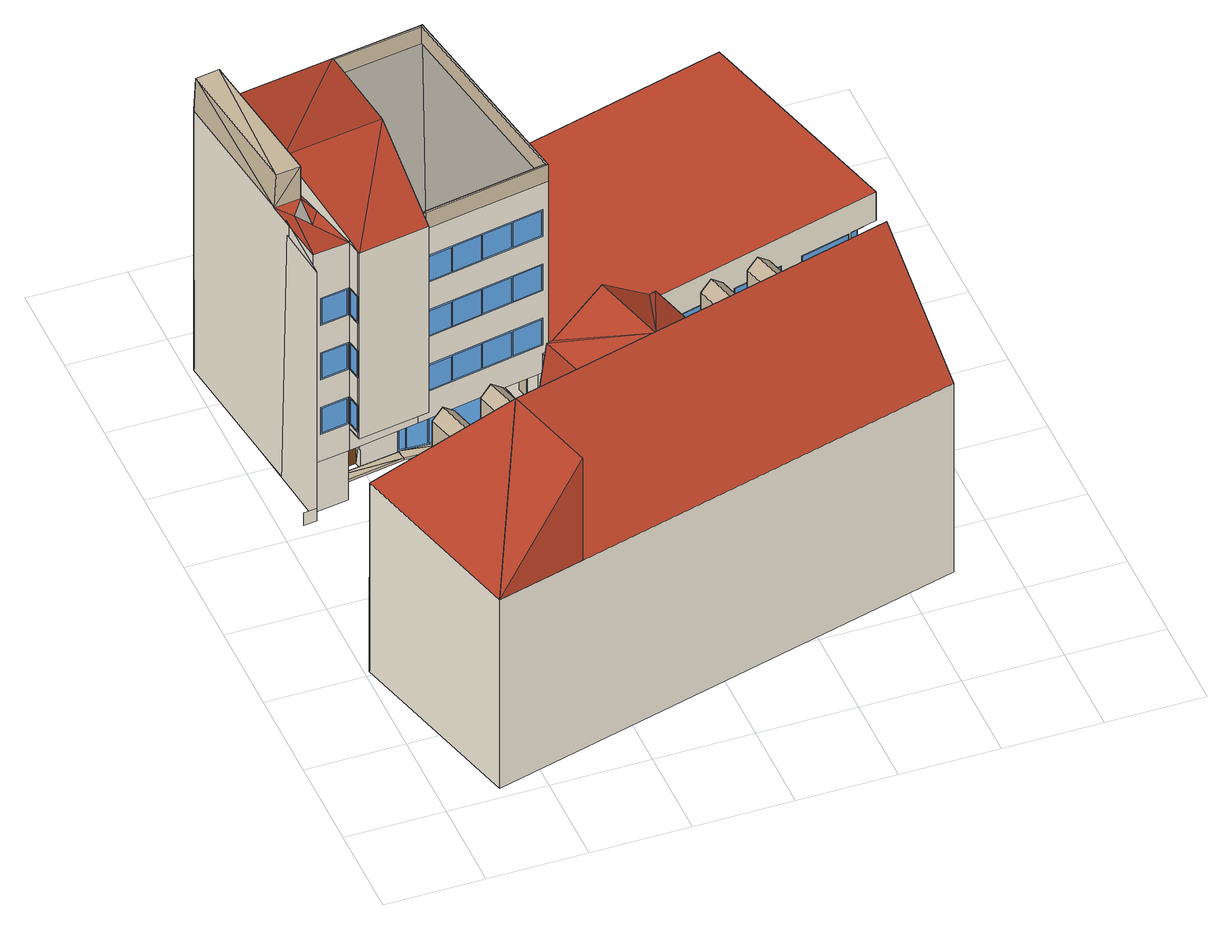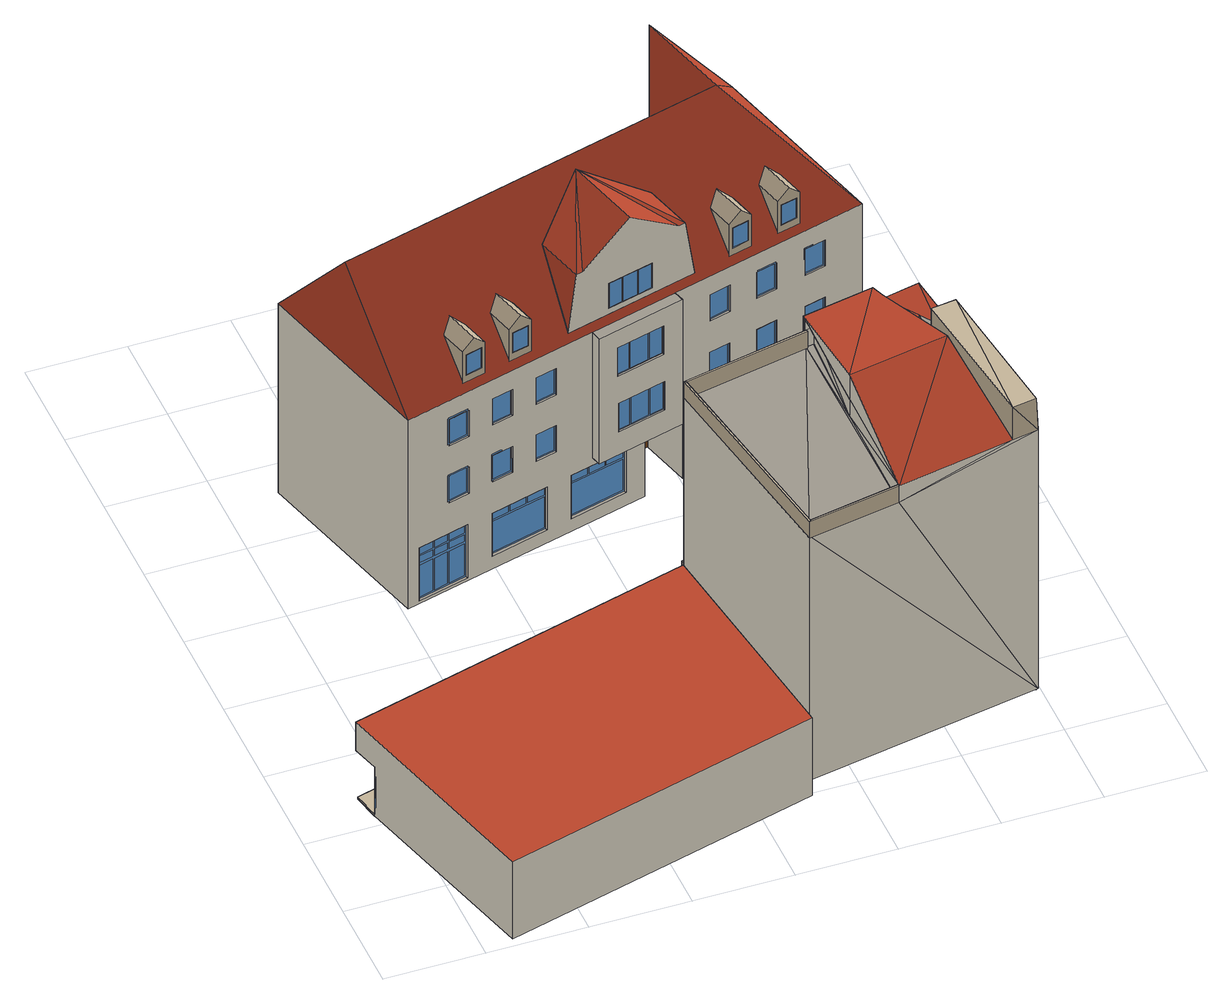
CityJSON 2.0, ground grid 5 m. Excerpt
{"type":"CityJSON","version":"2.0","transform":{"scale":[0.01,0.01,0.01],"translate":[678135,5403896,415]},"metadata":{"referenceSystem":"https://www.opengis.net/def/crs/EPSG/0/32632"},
"CityObjects":{
"building1":{"type":"Building","attributes":{"dataAvailable":"Sufficient","measuredHeight":17.58},"geometry":[{"type":"MultiSurface","lod":"3","boundaries":[[[0,1,2,3]],[[4,5,6,7]],[[8,9,6,5,10,1,0]]],"semantics":{"surfaces":[{"type":"WallSurface","klumMaterialClass":"Concrete","klumMaterialIndex":"E202","materialUncertainty":0.3},{"type":"WallSurface"}],"values":[0,1,1]}}]},
"building2":{"type":"Building","attributes":{"dataAvailable":"Sufficient","measuredHeight":17.66},"children":["building2-1","building2-2","building2-3","building2-4","building2-5","building2-6","building2-7"],"geometry":[{"type":"MultiSurface","lod":"3","boundaries":[[[11,12,13,14]],[[11,14,15]],[[16,12,11]],[[17,18,19]],[[19,20,21]],[[19,18,20]],[[22,18,17]],[[12,16,23]],[[24,25,26]],[[26,25,21,20]],[[24,26,18]],[[27,28,29,30]],[[15,31,30,29,28,32,11]],[[16,33,34]],[[19,21,13,12,22,17]],[[28,35,32]],[[12,22,23]],[[31,36,30]],[[32,35,33]],[[30,36,27]],[[14,13,21,37]],[[35,38,33]],[[33,16,32]],[[11,32,16]],[[39,22,18]],[[27,40,35,28]],[[38,41,33]],[[34,42,43]],[[44,18,24]],[[45,34,46]],[[23,34,45]],[[16,34,23]],[[47,48,49,50]],[[49,51,52]],[[48,53,54,52,49]],[[55,29,56,41,57]],[[58,59,60,61,42,62]],[[63,64,65,66]],[[64,63,67,68]],[[69,70,71,72,67,63,14,37,73,74]],[[75,71,70,76,77,69,74,78,79,73,37,21,68,67,72,80]],[[81,82,60,59]],[[83,84,85,86,87,88,65,64,41,56,89,90,91,92,93,94,95]],[[96,41,64,97,98,58,62,99],[100,101,102,103],[104,105,106,107],[108,109,110,111]],[[66,15,14,63]],[[45,46,112,113,114,25,24,115]],[[68,21,25,114,116],[117,118,119,120],[121,122,123,124],[125,126,127,128]],[[43,46,34]],[[61,46,43,42]],[[129,130,113,112]],[[131,132,133]],[[88,85,84,94,93,90,89,15,66,65]],[[97,64,68,116]],[[129,134,135,130]],[[81,136,137,138,54,53,82]],[[132,131,139]],[[140,141,142,143]],[[132,140,143,133]],[[140,132,139,47,50,144,135,134,141]],[[117,120,119,118],[145,146,147,148]],[[146,145,148,147]],[[149,150,151,152,153,154,155,49,52,156,144,50,157]],[[151,150,149,158,159,154,153,152]],[[121,124,123,122],[160,161,162,163]],[[161,160,163,162]],[[164,165,166,167]],[[73,79,78,74],[165,164,167,166]],[[168,169,170,171]],[[71,75,80,72],[169,168,171,170]],[[172,173,174,175]],[[103,102,101,100],[174,173,172,175],[176,177,178,179],[180,181,182,183],[184,185,186,187]],[[182,181,180,183]],[[178,177,176,179]],[[187,186,185,184]],[[188,189,190,191]],[[91,90,93,92],[189,188,191,190]],[[192,193,194,195]],[[105,104,107,106],[194,193,192,195],[196,197,198,199],[200,201,202,203],[204,205,206,207]],[[202,201,200,203]],[[198,197,196,199]],[[207,206,205,204]],[[208,209,210,211]],[[108,111,110,109],[210,209,208,211],[212,213,214,215],[216,217,218,219],[220,221,222,223]],[[218,217,216,219]],[[214,213,212,215]],[[223,222,221,220]],[[127,126,125,128],[224,225,226,227]],[[225,224,227,226]],[[228,229,230,231]],[[86,85,88,87],[229,228,231,230]],[[232,233,234,235]],[[69,77,76,70],[233,232,235,234]],[[236,237,238,239]],[[95,94,84,83],[237,236,239,238]],[[240,241,242,243,52,51,244,156]],[[240,243,242,241]],[[158,157,155,159],[245,246,247,248]],[[246,245,248,247]],[[249,133,143,250]],[[46,61,60,82,53,48,47,139,131,142,141,134,129,112]],[[51,138,137,244]],[[98,136,81,59,58]],[[144,98,97]],[[98,144,156]],[[136,244,137]],[[244,136,156]],[[136,98,156]],[[113,130,116,114]],[[135,144,97,116,130]],[[18,26,20]],[[41,57,33]],[[57,34,33]],[[42,34,57,251]],[[251,57,252,253]],[[52,54,138,51]]],"semantics":{"surfaces":[{"type":"RoofSurface","klumMaterialClass":"Metal","klumMaterialIndex":"H006","materialUncertainty":0.3},{"type":"RoofSurface","materialUncertainty":1},{"type":"WallSurface"},{"type":"WallSurface","klumMaterialClass":"Plaster","klumMaterialIndex":"I101","materialUncertainty":0.5},{"type":"WallSurface","klumMaterialClass":"Plaster","klumMaterialIndex":"I003","materialUncertainty":0.5},{"type":"WallSurface","klumMaterialClass":"Brick","klumMaterialIndex":"B202","materialUncertainty":0.3},{"type":"WallSurface","klumMaterialClass":"Brick","klumMaterialIndex":"B202","materialUncertainty":0.7},{"type":"WallSurface","materialUncertainty":1},{"type":"Window","@cityeditor:layer":"Unclassified.LoD3","frameKlumMaterialClass":"Wood","frameKlumMaterialIndex":"L001","paneMaterialClass":"Glass","frameMaterialUncertainty":0.5},{"type":"Window","@cityeditor:layer":"Unclassified.LoD3","frameMaterialClass":"Metal","frameMaterialName":"Copper","paneMaterialClass":"Glass","frameMaterialUncertainty":0.3},{"type":"Window","@cityeditor:layer":"Unclassified.LoD3"},{"type":"Door","@cityeditor:layer":"Unclassified.LoD3","paneMaterialClass":"Glass"},{"type":"GroundSurface"},{"type":"WaterClosureSurface","materialUncertainty":1},{"type":"OuterCeilingSurface"},{"type":"OuterFloorSurface","materialUncertainty":1},{"type":"OuterFloorSurface"},{"type":"OuterFloorSurface","materialClass":"Metal","materialName":"Aluminium","materialUncertainty":0.7}],"values":[0,0,0,1,1,1,1,0,1,1,1,2,2,2,2,2,2,2,2,2,2,2,2,2,2,2,2,2,2,2,2,2,2,2,2,3,3,4,4,4,3,5,3,3,4,3,3,3,3,5,5,4,3,6,7,5,5,5,5,8,8,9,9,8,8,8,8,8,8,8,8,8,8,8,8,8,8,8,8,8,8,8,8,8,8,8,8,8,8,8,8,8,8,8,9,9,10,10,11,12,13,14,14,14,14,14,14,14,14,15,16,15,15,15,17]}}]},
"building2-1":{"type":"BuildingInstallation","attributes":{"@cityeditor:layer":"Unclassified.LoD3","klumMaterialClass":"Plaster","klumMaterialIndex":"I003","materialUncertainty":0.7,"relationToConstruction":"outside"},"parents":["building2"],"geometry":[{"type":"MultiSurface","lod":"3","boundaries":[[[254,255,256,257]],[[258,259,260,261]],[[255,254,259,258]],[[254,257,260,259]],[[257,256,261,260]],[[256,255,258,261]]]}]},
"building2-2":{"type":"BuildingInstallation","attributes":{"@cityeditor:layer":"Unclassified.LoD3","klumMaterialClass":"Granite","klumMaterialIndex":"F104","materialUncertainty":0.3,"relationToConstruction":"outside"},"parents":["building2"],"geometry":[{"type":"MultiSurface","lod":"3","boundaries":[[[262,263,264,265,266]],[[267,268,269,270]],[[264,271,267,270]],[[264,270,269,265]],[[264,265,268,267,271]],[[268,265,269]],[[265,268,266]],[[264,263,271]],[[266,268,267,262]],[[267,271,263,262]]]}]},
"building2-3":{"type":"BuildingInstallation","attributes":{"@cityeditor:layer":"Unclassified.LoD3","materialUncertainty":1,"relationToConstruction":"outside"},"parents":["building2"],"geometry":[{"type":"MultiSurface","lod":"3","boundaries":[[[272,273,274,253]],[[273,55,275,274]],[[57,276,62,277,275,55]],[[274,275,277]],[[253,274,278,279]],[[274,277,280,278]],[[277,62,42,280]],[[62,253,279,42]],[[278,280,281]],[[42,43,34,16,281,280]],[[42,279,43]],[[279,278,282,283]],[[278,281,16,282]],[[43,279,283,34]],[[273,272,57,55]]]}]},
"building2-4":{"type":"BuildingInstallation","attributes":{"@cityeditor:layer":"Unclassified.LoD3","klumMaterialClass":"Granite","klumMaterialIndex":"F104","materialUncertainty":0.3,"relationToConstruction":"outside"},"parents":["building2"],"geometry":[{"type":"MultiSurface","lod":"3","boundaries":[[[284,285,286,287]],[[288,289,290,291]],[[285,290,286]],[[290,285,291]],[[289,284,287]],[[284,289,288]],[[289,287,286,290]],[[288,291,285,284]],[[289,290,285,284]]]}]},
"building2-5":{"type":"BuildingInstallation","attributes":{"@cityeditor:layer":"Unclassified.LoD3","materialClass":"Metal","materialName":"Aluminium","materialUncertainty":0.3,"relationToConstruction":"outside"},"parents":["building2"],"geometry":[{"type":"MultiSurface","lod":"3","boundaries":[[[292,293,294,295]],[[296,295,294,297]],[[292,298,296,295]],[[49,299,300,293,301,52]],[[293,300,297,294]],[[298,292,293,300]],[[300,298,296,297]],[[301,293,292,54]]]}]},
"building2-6":{"type":"BuildingInstallation","attributes":{"@cityeditor:layer":"Unclassified.LoD3","materialClass":"Plastic","materialUncertainty":0.5,"relationToConstruction":"outside"},"parents":["building2"],"geometry":[{"type":"MultiSurface","lod":"3","boundaries":[[[302,303,304,305]],[[302,305,306,307]],[[308,307,306,309]],[[304,303,308,309]],[[303,302,307,308]],[[305,304,309,306]]]}]},
"building2-7":{"type":"BuildingInstallation","attributes":{"@cityeditor:layer":"Unclassified.LoD3","materialUncertainty":1,"relationToConstruction":"outside"},"parents":["building2"],"geometry":[{"type":"MultiSurface","lod":"3","boundaries":[[[18,23,310,311]],[[310,312,311]],[[312,310,313]],[[311,24,18]],[[312,24,311]],[[23,45,310]],[[24,313,45,115]],[[313,310,45]],[[312,313,24]]]}]},
"building3":{"type":"Building","attributes":{"dataAvailable":"Sufficient","measuredHeight":17.38},"children":["building3-1","building3-2","building3-3","building3-4","building3-5"],"geometry":[{"type":"MultiSurface","lod":"3","boundaries":[[[314,315,316]],[[317,314,318]],[[315,314,317]],[[319,314,320]],[[321,322,314,318,323]],[[324,325,326]],[[327,324,325]],[[321,322,319]],[[320,314,316]],[[314,319,322]],[[318,323,317]],[[328,324,329,330,331,332],[322,321,323,318,314]],[[329,333,330]],[[327,326,325]],[[327,324,326]],[[325,324,328]],[[324,327,333,329]],[[334,335,336,337]],[[338,339,340,341]],[[342,343,344,345]],[[346,347,348,349]],[[350,351,352,353]],[[354,355,356,357]],[[358,359,360,361]],[[362,363,364,365]],[[366,367,368,369]],[[370,371,372,373]],[[374,375,376,377]],[[378,379,380,381]],[[382,383,384,385,386]],[[387,388,389,390,391]],[[392,393,394,395]],[[396,397,398,399]],[[400,401,402,403]],[[404,405,406,407]],[[408,409,410,411]],[[412,413,414,415]],[[416,417,418,419]],[[420,421,422,423]],[[424,425,426,427]],[[428,429,430,431]],[[432,433,434,435]],[[436,437,438,439]],[[440,441,442,443]],[[444,445,446,447]],[[448,449,450,451]],[[333,327,325,452,453,454]],[[455,456,457,458]],[[459,460,461,462]],[[463,464,465,466]],[[467,468,469,470]],[[471,472,473,474]],[[330,333,454,475]],[[476,477,478,479]],[[480,481,482,483]],[[484,485,486,487]],[[488,489,490,491]],[[492,493,494,495],[401,400,433,432],[367,366,371,370]],[[328,332,496,497,331,330,475,498,499,500,501,502],[409,408,351,350],[335,334,363,362],[374,393,392,375],[488,485,484,489],[391,386,385,387],[378,397,396,379],[347,346,413,412],[355,354,359,358],[456,455,468,467],[343,342,339,338],[472,471,464,463],[421,420,417,416],[441,440,425,424],[481,480,449,448],[445,444,437,436],[405,404,429,428],[476,460,459,477]],[[316,315,317,323,321,319,320],[503,504,505,506]],[[499,498,507,508]],[[501,500,509,510]],[[325,328,502,453,452]],[[331,497,494,493]],[[495,496,332,492]],[[474,473,466,465],[511,512,513,514]],[[512,511,514,513]],[[515,516,517,518]],[[519,520,521,522]],[[486,491,523,524,487,525],[515,518,517,516],[526,527,528,529],[520,519,522,521],[530,531,532,533]],[[530,533,532,531]],[[526,529,528,527]],[[534,535,536,537]],[[538,539,540,541]],[[542,543,544,545]],[[546,547,548,549]],[[394,377,376,395],[546,549,548,547],[542,545,544,543],[535,534,537,536],[538,541,540,539]],[[550,551,552,553]],[[554,555,556,557]],[[558,559,560,561]],[[562,563,564,565]],[[398,381,380,399],[562,565,564,563],[558,561,560,559],[551,550,553,552],[554,557,556,555]],[[566,567,568,569]],[[570,571,572,573]],[[382,390,389,388,384,383],[566,569,568,567],[574,575,576,577],[571,570,573,572],[578,579,580,581]],[[578,581,580,579]],[[574,577,576,575]],[[507,510,509,508]],[[582,583,584,585],[586,587,588,589]],[[587,586,589,588]],[[590,591,592,593]],[[594,595,596,597]],[[598,478,599,600],[601,602,603,604],[596,595,594,597],[605,606,607,608],[592,591,590,593],[609,610,611,612],[613,614,615,616],[617,618,619,620],[621,622,623,624],[625,626,627,628]],[[614,613,616,615]],[[610,609,612,611]],[[607,606,605,608]],[[628,627,626,625]],[[602,601,604,603]],[[619,618,617,620]],[[621,624,623,622]],[[629,630,631,632]],[[633,368,634,635],[632,631,630,629],[636,637,638,639],[640,641,642,643]],[[640,643,642,641]],[[639,638,637,636]],[[644,645,646,647]],[[403,648,649,434],[647,646,645,644],[650,651,652,653],[654,655,656,657]],[[654,657,656,655]],[[653,652,651,650]],[[658,659,660,661]],[[662,663,664,665]],[[666,667,668,669]],[[503,506,505,504],[659,658,661,660],[663,662,665,664],[667,666,669,668]],[[670,671,672,673],[674,675,676,677]],[[675,674,677,676]],[[678,679,680,681],[682,683,684,685]],[[683,682,685,684]],[[686,687,688,689],[690,691,692,693]],[[691,690,693,692]],[[694,695,696,697],[698,699,700,701]],[[699,698,701,700]],[[702,703,704,705],[706,707,708,709]],[[707,706,709,708]],[[458,457,470,469],[710,711,712,713]],[[711,710,713,712]],[[357,356,361,360],[714,715,716,717]],[[715,714,717,716]],[[718,719,720,721],[722,723,724,725]],[[723,722,725,724]],[[726,727,728,729],[730,731,732,733]],[[731,730,733,732]],[[407,406,431,430],[734,735,736,737]],[[735,734,737,736]],[[447,446,439,438],[738,739,740,741]],[[739,738,741,740]],[[742,743,744,745],[746,747,748,749]],[[747,746,749,748]],[[750,751,752,753],[754,755,756,757]],[[755,754,757,756]],[[758,442,759,760],[761,762,763,764]],[[762,761,764,763]],[[502,501,510,507,498,475,454,453]],[[409,350,353,410]],[[335,362,365,336]],[[371,366,369,372]],[[386,391,390,382]],[[397,378,381,398]],[[355,358,361,356]],[[393,374,377,394]],[[433,400,403,434]],[[441,424,427,442]],[[405,428,431,406]],[[445,436,439,446]],[[421,416,419,422]],[[500,499,508,509]],[[460,476,479,461]],[[343,338,341,344]],[[456,467,470,457]],[[472,463,466,473]],[[481,448,451,482]],[[347,412,415,348]],[[485,488,491,486]],[[496,495,494,497]],[[363,334,337,364]],[[351,408,411,352]],[[367,370,373,368]],[[379,396,399,380]],[[359,354,357,360]],[[449,480,483,450]],[[401,432,435,402]],[[464,471,474,465]],[[387,385,384,388]],[[375,392,395,376]],[[437,444,447,438]],[[429,404,407,430]],[[468,455,458,469]],[[477,459,462,478]],[[339,342,345,340]],[[332,331,493,492]],[[489,484,487,490]],[[413,346,349,414]],[[417,420,423,418]],[[425,440,443,426]]],"semantics":{"surfaces":[{"type":"RoofSurface","klumMaterialClass":"Ceramic","klumMaterialIndex":"D201","materialUncertainty":0.3},{"type":"RoofSurface"},{"type":"WallSurface"},{"type":"WallSurface","klumMaterialClass":"Plaster","klumMaterialIndex":"I202","materialUncertainty":0.3},{"type":"Window","@cityeditor:layer":"Unclassified.LoD3","frameKlumMaterialClass":"Wood","frameKlumMaterialIndex":"L001","paneMaterialClass":"Glass","frameMaterialUncertainty":0.3},{"type":"Window","@cityeditor:layer":"Unclassified.LoD3","frameMaterialClass":"Plastic","paneMaterialClass":"Glass","frameMaterialUncertainty":0.3},{"type":"Door","@cityeditor:layer":"Unclassified.LoD3","materialUncertainty":1},{"type":"Window","@cityeditor:layer":"Unclassified.LoD3"},{"type":"GroundSurface"},{"type":"OuterCeilingSurface"},{"type":"OuterFloorSurface"}],"values":[0,0,1,1,1,1,1,0,0,0,0,0,0,0,0,0,0,2,2,2,2,2,2,2,2,2,2,2,2,2,2,2,2,2,2,2,2,2,2,2,2,2,2,2,2,2,2,2,2,2,2,2,2,2,2,2,2,3,3,3,3,3,3,3,3,4,4,4,4,4,4,4,5,5,5,5,5,5,5,5,5,5,4,4,4,4,4,6,4,4,5,5,5,5,5,5,5,5,5,5,4,4,4,4,4,4,4,4,7,7,7,7,4,4,4,4,4,4,4,4,4,4,4,4,4,4,4,4,4,4,4,4,4,4,4,4,4,4,4,4,8,9,9,9,9,9,9,9,9,9,9,9,9,9,9,9,9,9,9,9,9,9,10,10,10,10,10,10,10,10,10,10,10,10,10,10,10,10,10,10,10,10]}}]},
"building3-1":{"type":"BuildingInstallation","attributes":{"@cityeditor:layer":"Unclassified.LoD3","materialClass":"Plastic","materialUncertainty":0.5,"relationToConstruction":"outside"},"parents":["building3"],"geometry":[{"type":"MultiSurface","lod":"3","boundaries":[[[765,766,767,768]],[[766,769,770,767]],[[771,772,773,774]],[[775,765,768]],[[776,777,778,779]],[[771,774,778]],[[777,771,778]],[[775,765,766,769,776,777,771,772]],[[772,775,780,773]],[[769,776,779,770]],[[775,768,780]],[[780,768,767,770,779,778,774,773]],[[781,782,783,784]],[[782,785,786,783]],[[784,783,786,787]],[[785,788,787,786]],[[782,781,788,785]],[[788,781,784,787]]]}]},
"building3-2":{"type":"BuildingInstallation","attributes":{"@cityeditor:layer":"Unclassified.LoD3","relationToConstruction":"outside"},"parents":["building3"],"geometry":[{"type":"MultiSurface","lod":"3","boundaries":[[[789,790,791,792,793],[671,670,673,672]],[[794,795,796,792,791,797]],[[798,794,797,791,790,799]],[[789,798,799,790]],[[795,793,792,796]],[[795,793,789,798,794]]]}]},
"building3-3":{"type":"BuildingInstallation","attributes":{"@cityeditor:layer":"Unclassified.LoD3","relationToConstruction":"outside"},"parents":["building3"],"geometry":[{"type":"MultiSurface","lod":"3","boundaries":[[[800,801,802,803,804],[679,678,681,680]],[[805,806,807,803,802,808]],[[809,805,808,802,801,810]],[[800,809,810,801]],[[806,804,803,807]],[[806,804,800,809,805]]]}]},
"building3-4":{"type":"BuildingInstallation","attributes":{"@cityeditor:layer":"Unclassified.LoD3","relationToConstruction":"outside"},"parents":["building3"],"geometry":[{"type":"MultiSurface","lod":"3","boundaries":[[[811,812,813,814,815],[687,686,689,688]],[[816,817,818,814,813,819]],[[820,816,819,813,812,821]],[[811,820,821,812]],[[817,815,814,818]],[[817,815,811,820,816]]]}]},
"building3-5":{"type":"BuildingInstallation","attributes":{"@cityeditor:layer":"Unclassified.LoD3","relationToConstruction":"outside"},"parents":["building3"],"geometry":[{"type":"MultiSurface","lod":"3","boundaries":[[[822,823,824,825,826],[695,694,697,696]],[[827,828,829,825,824,830]],[[831,827,830,824,823,832]],[[822,831,832,823]],[[828,826,825,829]],[[828,826,822,831,827]]]}]},
"building4":{"type":"Building","attributes":{"dataAvailable":"Sufficient","measuredHeight":4.64},"children":["building4-1","building4-2"],"geometry":[{"type":"MultiSurface","lod":"3","boundaries":[[[833,834,835,836]],[[837,838,839,840,841,842]],[[843,844,845,846]],[[847,848,849,850]],[[851,852,853,854]],[[855,836,835,856]],[[833,836,855,857]],[[858,859,860,861,862,863]],[[864,865,866,867,868,869]],[[860,867,866,870,856,835,834,871,861]],[[872,873,874,875,876,877]],[[857,878,872,877,841,840,871,834,833],[879,880,881,882],[845,883,884,844,843,885,886,846],[887,888,889,890],[891,892,852,849,893,894,848,853],[895,896,897,898],[899,900,901,902],[903,904,905,906],[907,908,909,910]],[[911,912,913,914]],[[915,916,917,918]],[[919,920,921,922,923,924,925,926]],[[869,868,859,858,837,842,876,875],[920,919,926,925,924,923,922,921]],[[927,928,929,930]],[[931,932,933,934]],[[849,848,894,893],[932,931,934,933]],[[859,868,867,860],[935,936,937,938]],[[936,935,938,937]],[[939,940,941,942]],[[943,944,945,946]],[[947,948,949,950]],[[892,891,853,852],[948,947,950,949]],[[951,952,953,954]],[[955,956,957,958]],[[847,850,851,854]],[[959,960,961,962]],[[841,877,876,842],[963,964,965,966]],[[964,963,966,965]],[[856,870,967,968,969,970,878,857,855]],[[853,848,847,854]],[[871,840,839,971,862,861]],[[849,852,851,850]]],"semantics":{"surfaces":[{"type":"RoofSurface","materialClass":"Metal","materialName":"Zinc"},{"type":"WallSurface","klumMaterialClass":"Plaster","klumMaterialIndex":"I101","materialUncertainty":0.3},{"type":"WallSurface"},{"type":"Window","@cityeditor:layer":"Unclassified.LoD3","frameKlumMaterialClass":"Wood","frameKlumMaterialIndex":"L001","paneMaterialClass":"Glass","frameMaterialUncertainty":0.3},{"type":"Window","@cityeditor:layer":"Unclassified.LoD3","frameMaterialClass":"Metal","frameMaterialName":"Aluminium","paneMaterialClass":"Glass","frameMaterialUncertainty":0.5},{"type":"Window","@cityeditor:layer":"Unclassified.LoD3","frameMaterialClass":"Metal","frameMaterialName":"Aluminium","paneMaterialClass":"Glass","frameMaterialUncertainty":0.3},{"type":"Window","@cityeditor:layer":"Unclassified.LoD3","frameMaterialClass":"Metal","frameMaterialName":"Aluminium","materialClass":"Metal","materialName":"Aluminium","paneMaterialClass":"Glass","frameMaterialUncertainty":0.3},{"type":"Door","@cityeditor:layer":"Unclassified.LoD3","materialUncertainty":1},{"type":"GroundSurface"},{"type":"OuterCeilingSurface"},{"type":"OuterFloorSurface","klumMaterialClass":"Limestone","klumMaterialIndex":"G002","materialUncertainty":0.5}],"values":[0,1,2,2,2,2,2,1,1,1,1,1,3,3,4,4,3,3,3,4,4,3,5,3,3,6,6,7,6,4,4,8,9,9,10]}}]},
"building4-1":{"type":"BuildingInstallation","attributes":{"@cityeditor:layer":"Unclassified.LoD3","klumMaterialClass":"Wood","klumMaterialIndex":"L104","materialUncertainty":0.3,"relationToConstruction":"outside"},"parents":["building4"],"geometry":[{"type":"MultiSurface","lod":"3","boundaries":[[[862,971,972,863]],[[837,858,863,972,838]],[[839,838,972,971]]]}]},
"building4-2":{"type":"BuildingInstallation","attributes":{"@cityeditor:layer":"Unclassified.LoD3","klumMaterialClass":"Limestone","klumMaterialIndex":"G002","materialUncertainty":0.3,"relationToConstruction":"outside"},"parents":["building4"],"geometry":[{"type":"MultiSurface","lod":"3","boundaries":[[[873,973,875,874]],[[974,975,976,977,978]],[[973,969,970,873]],[[967,865,979,968]],[[976,969,968,977]],[[970,873,872,878]],[[866,870,967,865]],[[968,979,973,969]],[[869,979,865,864]],[[970,967,865,864,874,873]],[[875,874,864,869]],[[975,974,980,872,878]],[[977,968,967,870,978]],[[974,978,870,866,980]],[[975,878,970,969,976]],[[872,980,866,865,979,973,873]],[[973,979,875]],[[869,875,979]]]}]}
},
"vertices":[
[166,2053,75],[166,2053,150],[100,2045,150],[100,2045,75],[132,2352,1644],[166,2054,1565],[132,2352,1565],[132,2352,1584],[31,3227,75],[31,3227,1565],[166,2053,1565],
[739,2715,1767],[233,2629,1777],[351,2123,1649],[366,2037,1627],[727,2103,1622],[744,3349,1618],[262,2503,1631],[252,2481,1634],[292,2376,1630],[239,2294,1631],[351,2123,1627],[233,2629,1632],[153,3247,1626],[117,2463,1634],[164,2093,1637],[183,2379,1632],[724,2193,1622],[730,2240,1622],[729,2194,1622],[728,2171,1622],[728,2148,1622],[739,2716,1622],[739,2716,1520],[744,3349,1518],[709,2190,1622],[726,2148,1622],[363,2052,1627],[709,2190,1522],[251,2491,1634],[718,2146,1622],[710,2190,1522],[1208,3428,1511],[1198,3426,1511],[189,2473,1634],[22,3225,1628],[22,3225,79],[677,2363,72],[1122,2351,66],[1122,2351,77],[677,2363,83],[1049,2742,82],[1122,2351,82],[1332,2383,63],[1332,2383,82],[749,2197,1622],[710,2190,1622],[749,2197,1522],[1391,2318,382],[1389,2328,382],[1389,2328,63],[1208,3428,62],[1391,2318,1512],[366,2037,516],[710,2190,511],[724,2119,511],[727,2103,511],[363,2052,516],[351,2123,516],[363,2052,1033],[363,2052,872],[363,2052,706],[363,2052,545],[363,2052,1359],[363,2052,1197],[352,2120,706],[352,2120,872],[352,2120,1033],[352,2120,1197],[352,2120,1359],[352,2120,545],[1344,2320,382],[1344,2320,63],[710,2187,871],[724,2119,871],[724,2119,707],[710,2187,707],[710,2187,546],[724,2119,546],[724,2119,1622],[724,2119,1358],[710,2187,1358],[710,2187,1197],[724,2119,1197],[724,2119,1032],[710,2187,1032],[1033,2251,1518],[710,2190,383],[1133,2270,382],[1035,2251,1518],[1362,2313,707],[1362,2313,546],[725,2193,546],[725,2193,707],[725,2193,871],[725,2193,1032],[1362,2313,1032],[1362,2313,871],[725,2193,1358],[1362,2313,1358],[1362,2313,1197],[725,2193,1197],[163,2103,80],[163,2103,384],[164,2093,384],[116,2473,1634],[351,2123,384],[344,2122,706],[344,2122,545],[202,2099,545],[202,2099,706],[344,2122,1359],[344,2122,1197],[202,2099,1197],[202,2099,1359],[202,2099,872],[202,2099,1033],[344,2122,1033],[344,2122,872],[350,2133,78],[350,2133,384],[473,2363,75],[480,2326,289],[473,2363,289],[319,2296,78],[319,2296,384],[1332,2383,382],[1257,2781,382],[1257,2781,82],[481,2326,75],[390,2309,289],[390,2309,77],[383,2346,77],[383,2346,289],[677,2363,383],[210,2100,553],[210,2100,698],[336,2121,698],[336,2121,553],[714,2362,91],[685,2362,91],[685,2362,375],[1115,2352,371],[1115,2352,85],[828,2359,89],[828,2359,81],[1122,2351,379],[714,2362,83],[714,2362,301],[828,2359,301],[210,2100,1205],[210,2100,1351],[336,2121,1351],[336,2121,1205],[362,2060,1205],[362,2060,1351],[353,2112,1351],[353,2112,1205],[362,2060,553],[362,2060,698],[353,2112,698],[353,2112,553],[733,2194,554],[882,2222,554],[882,2222,699],[733,2194,699],[1040,2252,699],[1040,2252,554],[892,2224,554],[892,2224,699],[1207,2284,554],[1207,2284,699],[1354,2312,699],[1354,2312,554],[1049,2254,699],[1197,2282,699],[1197,2282,554],[1049,2254,554],[712,2179,1205],[712,2179,1350],[722,2127,1350],[722,2127,1205],[733,2194,879],[882,2222,879],[882,2222,1024],[733,2194,1024],[1040,2252,1024],[1040,2252,879],[892,2224,879],[892,2224,1024],[1207,2284,879],[1207,2284,1024],[1354,2312,1024],[1354,2312,879],[1049,2254,1024],[1197,2282,1024],[1197,2282,879],[1049,2254,879],[733,2194,1205],[882,2222,1205],[882,2222,1350],[733,2194,1350],[1040,2252,1350],[1040,2252,1205],[892,2224,1205],[892,2224,1350],[1207,2284,1205],[1207,2284,1350],[1354,2312,1350],[1354,2312,1205],[1049,2254,1350],[1197,2282,1350],[1197,2282,1205],[1049,2254,1205],[210,2100,880],[210,2100,1025],[336,2121,1025],[336,2121,880],[712,2179,554],[712,2179,699],[722,2127,699],[722,2127,554],[362,2060,880],[362,2060,1025],[353,2112,1025],[353,2112,880],[712,2179,879],[712,2179,1024],[722,2127,1024],[722,2127,879],[1122,2351,371],[1050,2734,375],[1050,2734,90],[1122,2351,90],[1049,2742,382],[820,2359,293],[820,2359,89],[722,2362,91],[722,2362,293],[473,2363,73],[383,2346,75],[1201,3409,1511],[767,2211,1522],[1380,2326,1512],
[1327,2413,270],[1327,2413,166],[1315,2477,166],[1315,2477,270],[1322,2412,166],[1322,2412,270],[1310,2476,270],[1310,2476,166],
[330,2243,76],[685,2310,70],[687,2310,70],[687,2310,84],[330,2243,90],[319,2296,76],[319,2296,90],[679,2357,84],[679,2357,70],[684,2310,70],
[747,2207,1522],[747,2207,1622],[1380,2326,1612],[1381,2317,1612],[1381,2317,1512],[1391,2318,1612],[1200,3416,1611],[1200,3416,1511],[1208,3428,1611],[1198,3426,1611],[746,3339,1618],[746,3339,1518],
[677,2363,70],[677,2363,84],[1120,2351,78],[1120,2351,63],[688,2310,70],[1128,2305,63],[1128,2305,78],[688,2310,84],
[1332,2383,71],[1124,2343,71],[1130,2313,71],[1338,2352,71],[1338,2352,60],[1130,2313,63],[1332,2383,60],[1122,2351,63],[1124,2343,63],[1124,2343,82],
[1382,2271,419],[1365,2269,419],[1360,2314,419],[1376,2317,419],[1376,2317,498],[1382,2271,498],[1365,2269,498],[1360,2314,498],
[153,3247,1819],[252,2481,1826],[127,2465,1826],[31,3227,1819],
[1373,914,1745],[1520,1382,1552],[1266,1314,1745],[1555,1391,1552],[1622,1140,1552],[964,1233,1552],[998,1242,1552],[914,1220,1226],[1032,982,1552],[1597,1403,1226],[593,660,1800],[277,43,1191],[726,163,1800],[726,163,1191],[19,1009,1191],[2600,1197,1800],[2475,1666,1191],[1481,1400,1191],[1031,1280,1191],[2733,700,1191],[219,1063,925],[219,1063,1081],[222,1053,1081],[222,1053,925],[589,1162,1081],[589,1162,925],[592,1152,925],[592,1152,1081],[481,1133,925],[481,1133,1081],[483,1123,1081],[483,1123,925],[481,1133,583],[481,1133,739],[483,1123,739],[483,1124,583],[328,1092,739],[328,1092,583],[330,1083,583],[330,1083,739],[736,1201,580],[736,1201,736],[738,1192,736],[738,1192,580],[844,1230,736],[844,1230,580],[847,1221,580],[847,1221,736],[328,1092,1081],[328,1092,925],[330,1082,925],[330,1082,1081],[1363,1427,752],[1363,1427,582],[1366,1418,582],[1366,1417,752],[1113,1360,582],[1113,1360,752],[1115,1350,752],[1115,1350,582],[1595,1431,396],[1595,1432,138],[1599,1417,138],[1599,1417,396],[2021,1545,396],[2021,1546,138],[2025,1531,138],[2025,1531,396],[599,1149,396],[599,1150,214],[599,1150,138],[595,1164,138],[595,1164,396],[893,1244,138],[897,1229,138],[897,1229,214],[897,1229,396],[893,1244,396],[1297,1352,138],[1297,1352,396],[1301,1337,396],[1301,1337,138],[1723,1466,138],[1723,1466,396],[1727,1451,396],[1727,1451,138],[1367,1428,1087],[1367,1428,917],[1370,1418,917],[1370,1418,1087],[1675,1452,922],[1675,1452,1079],[1677,1443,1079],[1677,1443,922],[219,1063,583],[219,1063,739],[222,1054,739],[222,1054,583],[589,1162,739],[589,1162,583],[592,1153,583],[592,1152,739],[2255,1608,739],[2255,1608,582],[2258,1598,582],[2258,1598,739],[2147,1579,582],[2147,1579,739],[2149,1569,739],[2149,1569,582],[2019,1545,739],[2019,1545,582],[2021,1535,582],[2021,1535,739],[1783,1481,1079],[1783,1481,922],[1786,1472,922],[1786,1472,1079],[1117,1361,917],[1117,1361,1087],[1119,1351,1087],[1119,1351,917],[2019,1544,1079],[2019,1544,922],[2021,1535,922],[2021,1535,1079],[1910,1516,582],[1910,1516,739],[1913,1506,739],[1913,1506,582],[1910,1515,922],[1910,1515,1079],[1913,1506,1079],[1913,1506,922],[2255,1608,1079],[2255,1608,922],[2258,1598,922],[2258,1598,1079],[277,44,76],[277,44,62],[2733,701,62],[733,1201,925],[733,1200,1081],[736,1191,1081],[736,1191,925],[2154,1581,80],[2154,1581,398],[2158,1567,398],[2158,1567,80],[1783,1482,739],[1783,1482,582],[1786,1472,582],[1786,1472,739],[842,1229,1081],[842,1230,925],[845,1220,925],[845,1220,1081],[1675,1453,582],[1675,1453,739],[1677,1443,739],[1677,1443,582],[2475,1667,62],[2416,1651,398],[2416,1651,79],[2420,1637,79],[2420,1637,398],[2147,1579,922],[2147,1579,1079],[2149,1569,1079],[2149,1569,922],[169,1050,138],[169,1050,396],[173,1036,396],[173,1036,138],[467,1130,396],[467,1130,138],[471,1115,138],[471,1115,396],[1016,1334,1191],[1467,1455,1191],[1467,1455,446],[1016,1334,446],[1030,1280,446],[1481,1401,446],[1197,1325,62],[1197,1325,396],[992,1270,396],[992,1270,62],[18,1010,62],[1144,1282,1409],[1144,1282,1258],[1378,1344,1258],[1378,1344,1409],[1266,1066,62],[1266,1066,396],[1061,1011,396],[1061,1011,62],[1685,1445,590],[1778,1470,590],[1778,1470,731],[1685,1445,731],[464,1113,331],[464,1113,146],[181,1038,146],[181,1038,331],[279,1064,388],[364,1087,388],[364,1087,343],[279,1064,343],[471,1115,214],[471,1116,138],[173,1036,214],[464,1113,388],[373,1089,388],[373,1089,343],[464,1113,343],[181,1038,388],[181,1038,343],[269,1061,343],[269,1061,388],[1406,1366,388],[1491,1388,388],[1491,1388,343],[1406,1366,343],[1309,1339,388],[1397,1363,388],[1397,1363,343],[1309,1339,343],[1591,1415,388],[1591,1415,343],[1501,1391,343],[1501,1391,388],[1591,1415,331],[1591,1415,146],[1309,1339,146],[1309,1339,331],[1832,1479,388],[1917,1502,388],[1917,1502,343],[1832,1479,343],[1734,1453,388],[1823,1477,388],[1823,1477,343],[1734,1453,343],[2017,1529,388],[2017,1529,343],[1927,1505,343],[1927,1505,388],[2017,1529,331],[2017,1529,146],[1734,1453,146],[1734,1453,331],[889,1227,331],[889,1227,146],[607,1152,146],[607,1152,331],[705,1178,388],[789,1200,388],[789,1200,343],[705,1178,343],[889,1227,388],[799,1203,388],[799,1203,343],[889,1227,343],[607,1151,388],[607,1151,343],[695,1175,343],[695,1175,388],[222,1054,925],[222,1054,1081],[330,1083,1081],[330,1083,925],[230,1056,933],[323,1081,933],[323,1081,1073],[230,1056,1073],[2412,1635,331],[2412,1635,292],[2337,1614,292],[2337,1614,331],[2327,1612,331],[2327,1612,292],[2257,1593,292],[2257,1593,331],[2420,1637,397],[2158,1567,79],[2158,1567,397],[2327,1612,342],[2327,1612,389],[2257,1593,389],[2257,1593,342],[2337,1614,342],[2412,1635,342],[2412,1635,389],[2337,1614,389],[2337,1614,276],[2337,1614,87],[2412,1635,87],[2412,1635,276],[2257,1593,276],[2257,1593,87],[2327,1612,87],[2327,1612,276],[2248,1591,276],[2166,1569,276],[2166,1569,87],[2248,1591,87],[2248,1591,331],[2166,1569,331],[2166,1569,292],[2248,1591,292],[2166,1569,389],[2166,1569,342],[2248,1591,342],[2248,1591,389],[1361,1417,587],[1301,1400,587],[1301,1400,747],[1361,1416,747],[1366,1418,752],[1115,1351,582],[1115,1351,752],[1120,1352,587],[1187,1370,587],[1187,1370,747],[1120,1352,747],[1197,1372,747],[1197,1373,587],[1291,1398,587],[1291,1398,747],[1365,1417,922],[1304,1401,922],[1304,1401,1082],[1365,1417,1082],[1370,1419,917],[1119,1352,917],[1124,1353,922],[1191,1371,922],[1191,1371,1082],[1124,1353,1082],[1201,1373,1082],[1201,1374,922],[1295,1399,922],[1295,1399,1082],[1225,1303,1405],[1301,1323,1405],[1301,1323,1262],[1225,1303,1262],[1374,1343,1262],[1308,1325,1262],[1308,1325,1405],[1374,1343,1405],[1148,1283,1405],[1217,1301,1405],[1217,1301,1262],[1148,1283,1262],[708,1165,1266],[623,1142,1266],[623,1142,1387],[708,1165,1387],[627,1143,1270],[704,1164,1270],[704,1164,1383],[627,1143,1383],[446,1096,1265],[362,1073,1265],[362,1073,1386],[446,1096,1386],[366,1074,1269],[443,1095,1269],[443,1095,1382],[366,1074,1382],[1899,1483,1266],[1814,1461,1266],[1814,1461,1387],[1899,1483,1387],[1818,1462,1270],[1895,1482,1270],[1895,1482,1383],[1818,1462,1383],[2150,1551,1266],[2066,1528,1266],[2066,1528,1387],[2150,1551,1387],[2070,1529,1270],[2146,1550,1270],[2146,1550,1383],[2070,1529,1383],[483,1124,925],[483,1124,1081],[592,1153,1081],[592,1153,925],[491,1126,933],[584,1150,933],[584,1150,1073],[491,1126,1073],[744,1193,933],[837,1218,933],[837,1218,1073],[744,1193,1073],[746,1194,588],[839,1219,588],[839,1219,728],[746,1194,728],[483,1124,580],[483,1124,736],[592,1153,736],[592,1153,580],[491,1126,588],[584,1151,588],[584,1151,728],[491,1126,728],[222,1054,580],[222,1054,736],[330,1083,736],[330,1083,580],[229,1056,588],[323,1081,588],[323,1081,728],[229,1056,728],[1685,1445,930],[1778,1470,930],[1778,1470,1071],[1685,1445,1071],[1920,1508,930],[2014,1533,930],[2014,1533,1071],[1920,1508,1071],[2149,1570,922],[2149,1570,1079],[2258,1599,1079],[2258,1599,922],[2157,1572,930],[2250,1596,930],[2250,1596,1071],[2157,1571,1071],[2149,1570,582],[2149,1570,739],[2258,1599,739],[2258,1599,582],[2157,1572,590],[2250,1597,590],[2250,1597,731],[2157,1572,731],[1913,1507,582],[2021,1536,739],[2021,1536,582],[1920,1508,590],[2014,1533,590],[2014,1533,731],[1920,1508,731],
[982,1268,372],[983,1268,372],[981,1276,372],[980,1276,372],[983,1268,371],[981,1276,371],[982,1267,370],[982,1267,371],[980,1275,371],[980,1275,370],[982,1267,372],[983,1268,370],[982,1268,370],[980,1276,370],[981,1276,370],[980,1275,372],[963,1326,339],[963,1326,372],[965,1327,372],[965,1327,339],[981,1272,373],[983,1272,373],[983,1272,339],[981,1272,339],
[607,1138,1226],[607,1138,1414],[663,1153,1467],[725,1169,1414],[725,1169,1226],[712,967,1467],[764,1024,1414],[759,1042,1414],[708,984,1467],[646,993,1414],[641,1010,1414],
[346,1069,1225],[346,1069,1413],[402,1083,1466],[464,1100,1413],[464,1100,1225],[451,898,1466],[502,955,1413],[498,972,1413],[447,915,1466],[385,924,1413],[380,941,1413],
[1798,1457,1226],[1798,1457,1414],[1854,1471,1467],[1916,1488,1414],[1916,1488,1226],[1904,1286,1467],[1955,1343,1414],[1950,1360,1414],[1899,1303,1467],[1837,1312,1414],[1832,1329,1414],
[2050,1524,1226],[2050,1524,1414],[2105,1539,1467],[2167,1555,1414],[2167,1555,1226],[2155,1353,1467],[2206,1410,1414],[2202,1428,1414],[2151,1370,1467],[2089,1379,1414],[2084,1396,1414],
[1392,2315,511],[3165,2795,511],[2851,3953,511],[1228,3513,511],[3012,2817,293],[3017,2800,293],[3017,2800,342],[3028,2758,342],[3028,2758,279],[3012,2817,279],[1691,2396,117],[1697,2397,117],[1697,2397,284],[1691,2396,284],[2059,2652,278],[2098,2506,278],[2098,2506,65],[2059,2652,65],[2173,2683,65],[2213,2537,65],[2213,2537,278],[2173,2683,278],[1228,3513,49],[2851,3953,49],[1392,2315,49],[3055,2913,293],[3055,2913,279],[3128,2932,279],[3128,2932,342],[3088,2921,342],[3088,2921,293],[3118,2929,64],[3118,2929,59],[3128,2932,59],[3128,2932,94],[3055,2913,94],[3055,2913,64],[3128,2932,49],[3165,2795,342],[3028,2758,59],[3025,2770,59],[3025,2770,64],[3012,2817,64],[3012,2817,94],[3028,2758,94],[3028,2758,49],[1931,2461,293],[1455,2332,293],[1455,2332,344],[1931,2461,344],[1931,2461,284],[1931,2461,117],[1455,2332,117],[1455,2332,284],[3018,2755,288],[2764,2687,288],[2764,2687,339],[3018,2755,339],[2278,2555,278],[2278,2555,65],[2033,2489,65],[2033,2489,278],[2654,2657,279],[2654,2657,94],[2398,2587,94],[2398,2587,279],[2653,2657,339],[2653,2657,288],[2398,2588,288],[2398,2588,339],[3020,2756,94],[2763,2686,94],[2763,2686,279],[3020,2756,279],[2283,2556,338],[2283,2556,287],[2029,2488,287],[2029,2488,338],[1697,2397,280],[1697,2397,121],[1927,2460,121],[1927,2460,280],[1691,2396,121],[1691,2396,280],[1459,2333,280],[1459,2333,121],[3051,2904,94],[3051,2904,279],[3051,2904,283],[3017,2826,283],[3017,2826,279],[3017,2826,94],[3017,2826,74],[3051,2904,74],[1927,2460,297],[1927,2460,340],[1459,2333,340],[1459,2333,297],[2041,2491,94],[2091,2504,94],[2091,2504,270],[2041,2491,270],[3123,2931,155],[3079,2919,155],[3079,2919,270],[3123,2931,270],[2033,2488,334],[2033,2488,291],[2280,2555,291],[2280,2555,334],[2767,2687,275],[2767,2687,98],[3016,2755,98],[3016,2755,275],[2221,2539,94],[2270,2553,94],[2270,2553,270],[2221,2539,270],[2401,2588,275],[2401,2588,98],[2650,2656,98],[2650,2656,275],[2402,2589,335],[2402,2589,292],[2649,2655,292],[2649,2655,335],[2768,2688,335],[2768,2688,292],[3014,2754,292],[3014,2754,335],[3015,2809,271],[3015,2809,156],[3027,2765,156],[3027,2765,271],[3118,2929,49],[3055,2913,49],[3015,2807,49],[3025,2770,49],[3114,2826,342],
[3114,2826,293],
[3015,2807,59],[3155,2792,47],[3028,2758,47],[3015,2807,47],[3055,2913,47],[3128,2932,47],[3055,2913,59],[3155,2792,59]
]}
